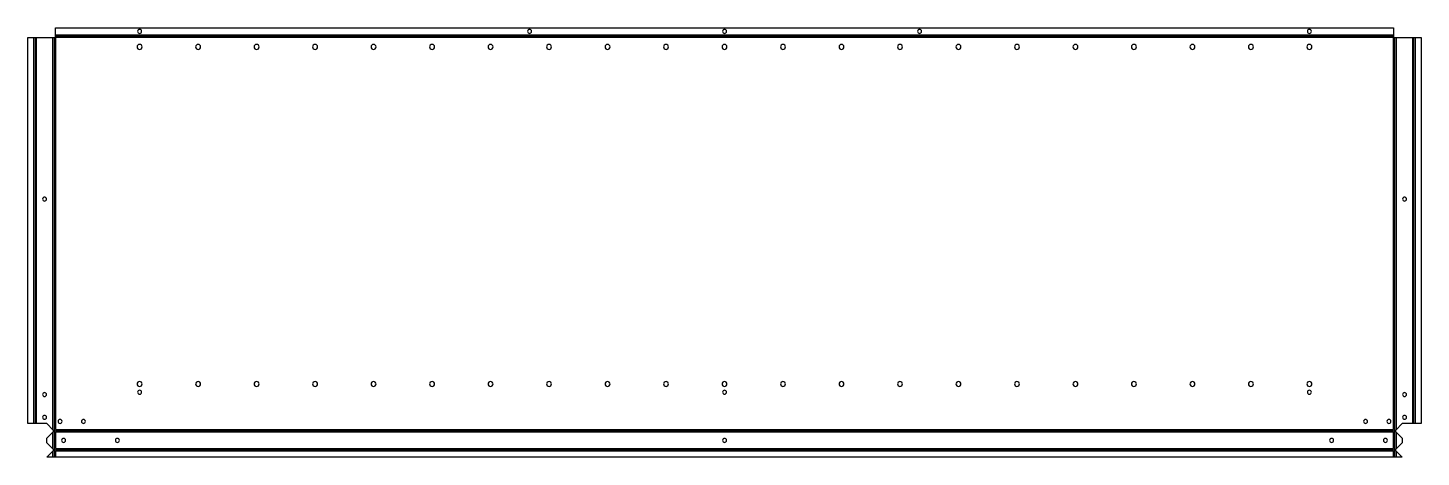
# Model space of a CAD drawing. Header units: millimetres. Extents: x -16 to 1175, y 0 to 367.
import ezdxf

# ---------------------------------------------------------------- set-up
doc = ezdxf.new("R2010")
doc.units = ezdxf.units.MM

msp = doc.modelspace()

# ---------------------------------------------------------------- linework, layer by layer
at = {"layer": 'BEND'}
for p, q in [((-10.2, 358.5), (-10.2, 28.6)), ((6.1, 358.5), (6.1, 22.4)), ((7.2, 359.7), (1151.2, 359.7)), ((1152.3, 22.4), (1152.3, 358.5)), ((1168.6, 28.6), (1168.6, 358.5)), ((5.7, 22.4), (1152.7, 22.4)), ((6.1, 22.4), (6.1, 6.1)), ((1152.3, 6.1), (1152.3, 22.4)), ((5.7, 6.1), (1152.7, 6.1)), ((6.1, 6.1), (6.1, 0)), ((1152.3, 0), (1152.3, 6.1))]:
    msp.add_line(p, q, dxfattribs=at)
at = {"layer": 'BEND_EXTENT'}
for p, q in [((-11.3, 28.6), (-11.3, 358.5)), ((-9.1, 358.5), (-9.1, 28.6)), ((4.9, 23.6), (4.9, 358.5)), ((7.2, 360.8), (1151.2, 360.8)), ((1153.5, 358.5), (1153.5, 23.6)), ((1167.5, 28.6), (1167.5, 358.5)), ((1169.7, 358.5), (1169.7, 28.6)), ((4.9, 7.3), (4.9, 21.2)), ((1153.5, 21.2), (1153.5, 7.3)), ((4.9, 0), (4.9, 4.9)), ((1151.2, 5), (7.2, 5)), ((7.2, 5), (7.2, 0)), ((1151.2, 0), (1151.2, 5)), ((1153.5, 4.9), (1153.5, 0))]:
    msp.add_line(p, q, dxfattribs=at)
for points in [[(1151.2, 358.5), (7.2, 358.5), (7.2, 23.5), (1151.2, 23.5)], [(1151.2, 7.3), (1151.2, 21.3), (7.2, 21.3), (7.2, 7.3)]]:
    msp.add_lwpolyline(points, close=True, dxfattribs=at)
at = {"layer": 'INTERIOR_PROFILES', "extrusion": (0, 0, -1)}
for centre, radius in [((-79.2, 363.8), 1.7), ((-412.5, 363.8), 1.7), ((-579.2, 363.8), 1.7), ((-745.9, 363.8), 1.7), ((-1079.2, 363.8), 1.7), ((-79.2, 350.5), 2.12), ((-129.2, 350.5), 2.12), ((-179.2, 350.5), 2.12), ((-229.2, 350.5), 2.12), ((-279.2, 350.5), 2.12), ((-329.2, 350.5), 2.12), ((-379.2, 350.5), 2.12), ((-429.2, 350.5), 2.12), ((-479.2, 350.5), 2.12), ((-529.2, 350.5), 2.12), ((-579.2, 350.5), 2.12), ((-629.2, 350.5), 2.12), ((-679.2, 350.5), 2.12), ((-729.2, 350.5), 2.12), ((-779.2, 350.5), 2.12), ((-829.2, 350.5), 2.12), ((-879.2, 350.5), 2.12), ((-929.2, 350.5), 2.12), ((-979.2, 350.5), 2.12), ((-1029.2, 350.5), 2.12), ((-1079.2, 350.5), 2.12), ((2.1, 220.5), 1.7), ((-1160.5, 220.5), 1.7), ((-79.2, 62.5), 2.12), ((-129.2, 62.5), 2.12), ((-179.2, 62.5), 2.12), ((-229.2, 62.5), 2.12), ((-279.2, 62.5), 2.12), ((-329.2, 62.5), 2.12), ((-379.2, 62.5), 2.12), ((-429.2, 62.5), 2.12), ((-479.2, 62.5), 2.12), ((-529.2, 62.5), 2.12), ((-579.2, 62.5), 2.12), ((-629.2, 62.5), 2.12), ((-679.2, 62.5), 2.12), ((-729.2, 62.5), 2.12), ((-779.2, 62.5), 2.12), ((-829.2, 62.5), 2.12), ((-879.2, 62.5), 2.12), ((-929.2, 62.5), 2.12), ((-979.2, 62.5), 2.12), ((-1029.2, 62.5), 2.12), ((-1079.2, 62.5), 2.12), ((2.1, 53.5), 1.7), ((-79.2, 55.5), 1.7), ((-579.2, 55.5), 1.7), ((-1079.2, 55.5), 1.7), ((-1160.5, 53.5), 1.7), ((2.1, 34), 1.7), ((-11.2, 30.5), 1.7), ((-31.2, 30.5), 1.7), ((-1127.2, 30.5), 1.7), ((-1147.2, 30.5), 1.7), ((-1160.5, 34), 1.7), ((-14.2, 14.3), 1.7), ((-60.2, 14.3), 1.7), ((-579.2, 14.3), 1.7), ((-1098.2, 14.3), 1.7), ((-1144.2, 14.3), 1.7)]:
    msp.add_circle(centre, radius, dxfattribs=at)
at = {"layer": 'OUTER_PROFILES'}
msp.add_lwpolyline([(5.4, 23.1), (-0.1, 28.6), (-16.3, 28.6), (-16.3, 358.5), (7.2, 358.5), (7.2, 366.8), (1151.2, 366.8), (1151.2, 358.5), (1174.7, 358.5), (1174.7, 28.6), (1158.5, 28.6), (1153, 23.1, 0.414214), (1153, 21.7), (1158.5, 16.2), (1158.5, 12.3), (1153, 6.8, 0.414214), (1153, 5.4), (1158.4, 0), (0, 0), (5.4, 5.4, 0.414214), (5.4, 6.8), (-0.1, 12.3), (-0.1, 16.2), (5.4, 21.7, 0.414214)], format="xyb", close=True, dxfattribs=at)

doc.saveas('drawing.dxf')
